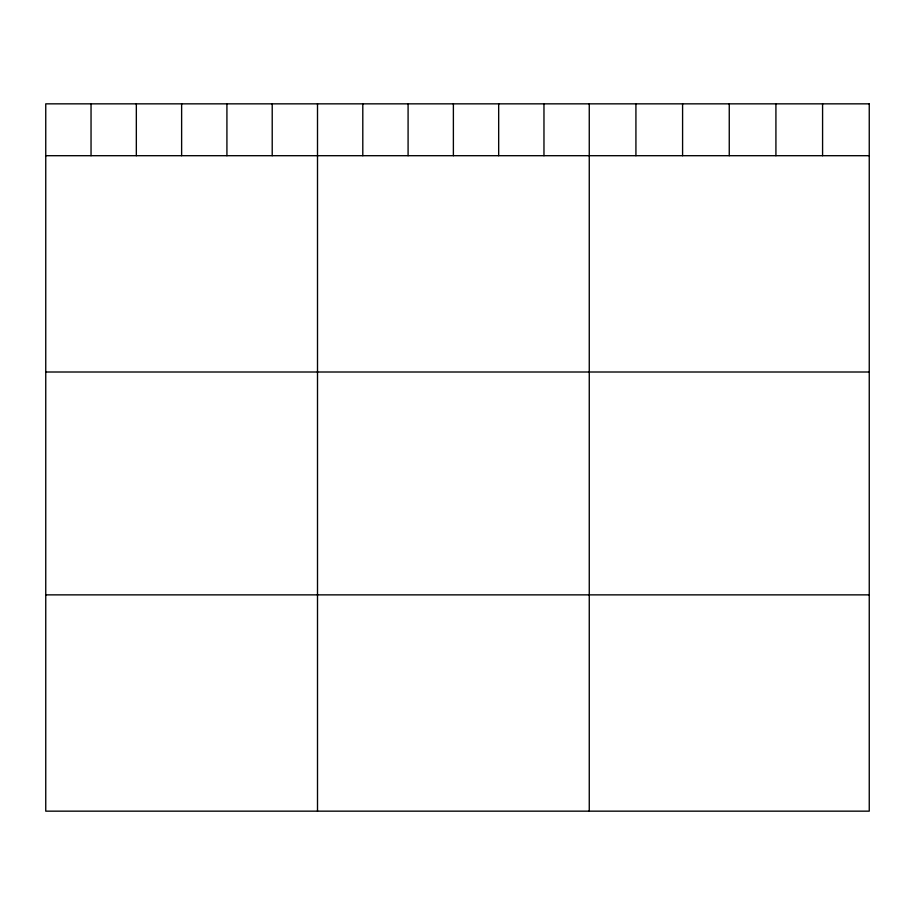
<?xml version="1.0" encoding="UTF-8"?>
<svg xmlns="http://www.w3.org/2000/svg" width="915" height="915" viewBox="0 0 915 915"><rect width="100%" height="100%" fill="white"/><g stroke="black" fill="none" stroke-linecap="round" stroke-linejoin="round"><path stroke-width="1.37" d="M45.75 155.699L869.25 155.699M45.75 372.005L869.25 372.005M45.75 594.864L869.25 594.864M822.585 103.841L822.585 155.699M775.92 103.841L775.92 155.699M729.255 103.841L729.255 155.699M682.59 103.841L682.59 155.699M635.925 103.841L635.925 155.699M589.26 103.841L589.26 811.159M543.968 103.841L543.968 155.699M498.675 103.841L498.675 155.699M453.382 103.841L453.382 155.699M408.09 103.841L408.09 155.699M362.798 103.841L362.798 155.699M317.505 103.841L317.505 811.159M272.213 103.841L272.213 155.699M226.92 103.841L226.92 155.699M181.628 103.841L181.628 155.699M136.335 103.841L136.335 155.699M91.043 103.841L91.043 155.699M869.25 103.841L45.75 103.841L45.75 811.159L869.25 811.159L869.25 103.841"/></g></svg>
